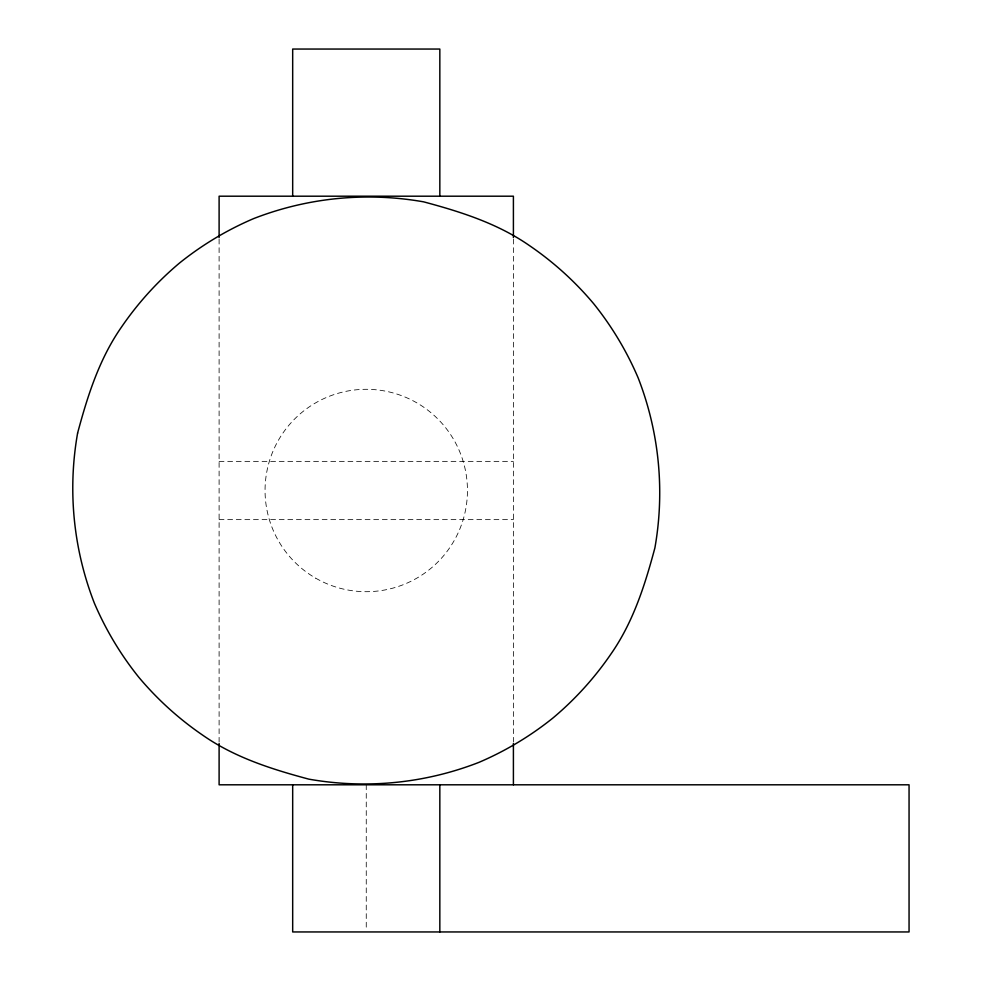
<?xml version="1.0" encoding="UTF-8"?>
<svg xmlns="http://www.w3.org/2000/svg" width="981" height="981" viewBox="0 0 981 981"><rect width="100%" height="100%" fill="white"/><g stroke="black" fill="none" stroke-linecap="round" stroke-linejoin="round"><path stroke-width="0.74" stroke-dasharray="4.91 3.68" d="M219.106 461.364L513.406 461.364M219.106 519.636L513.406 519.636M513.406 239.119L513.406 741.881M366.256 784.8L366.256 928.884M219.106 239.119L219.106 741.881M315.649 578.14A101.202 101.202 0 0 0 467.447 490.5A101.202 101.202 0 0 0 315.649 402.86A101.202 101.202 0 0 0 315.649 578.14"/><path stroke-width="1.47" d="M513.406 237.586L513.406 196.2L219.106 196.2L219.106 237.586M513.406 743.414L513.406 784.8M439.831 196.2L439.831 49.05L292.681 49.05L292.681 196.2M439.831 784.8L439.831 931.95M292.681 784.8L292.681 931.95L909.056 931.95L909.056 784.8L219.106 784.8L219.106 743.414M77.609 433.087C67.517 490.242 73.305 549.029 94.348 603.119C105.715 629.728 120.651 654.646 138.75 677.197C157.34 699.367 178.873 718.877 202.748 735.198C234.606 757.467 271.663 769.202 308.831 779.147C365.999 789.239 424.773 783.451 478.875 762.396C505.473 751.041 530.402 736.106 552.953 717.994C575.111 699.404 594.621 677.883 610.955 654.008C633.211 622.138 644.946 585.093 654.891 547.913C664.983 490.758 659.195 431.971 638.153 377.881C626.785 351.272 611.85 326.354 593.75 303.803C575.16 281.633 553.627 262.123 529.752 245.802C497.894 223.533 460.837 211.798 423.669 201.853C366.502 191.761 307.727 197.549 253.625 218.604C227.028 229.959 202.111 244.894 179.548 263.006C157.389 281.596 137.88 303.117 121.546 326.992C99.289 358.862 87.554 395.907 77.609 433.087"/></g></svg>
